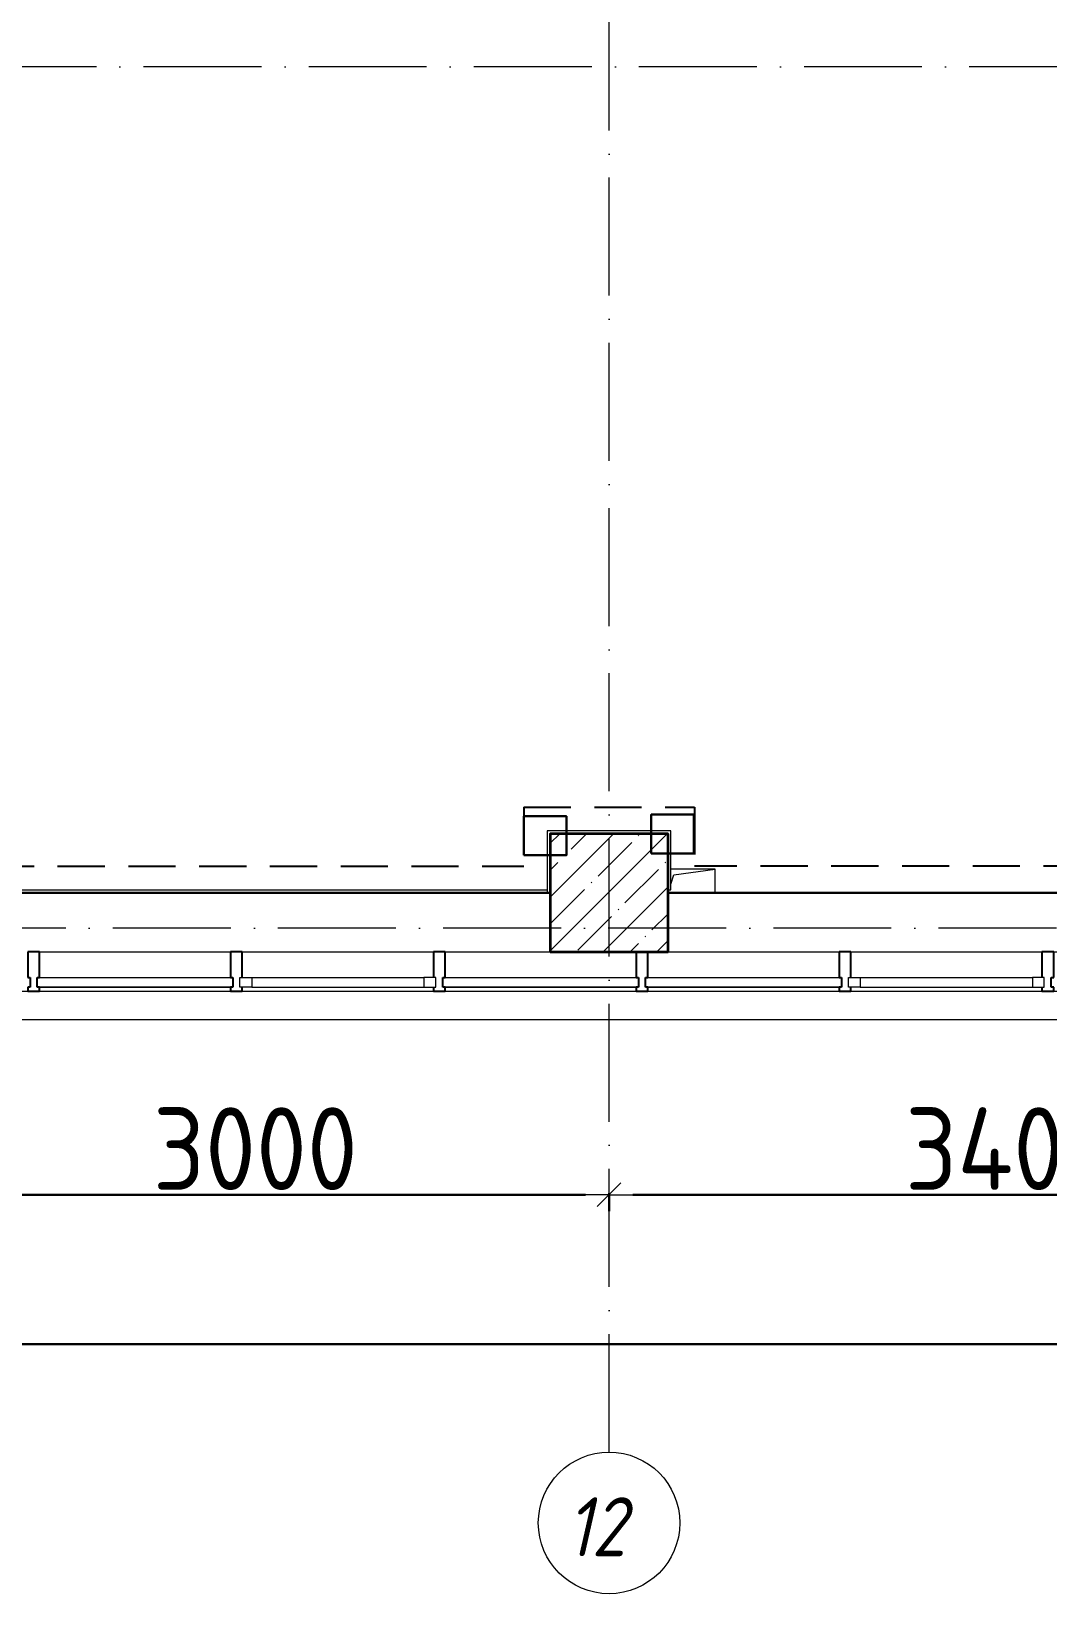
# Model space of a CAD drawing. Header units: millimetres. Extents: x -213536 to 1564669, y -45299 to 942238.
# Drawn here: x 450642 to 454952, y 422415 to 429036 of the extents above; entities that cross this region are included whole.
import ezdxf

# ---------------------------------------------------------------- set-up
doc = ezdxf.new("R2010")
doc.units = ezdxf.units.MM
for name, pattern in [('50_200_ШТРИХ_1Т_ш5_п1_п1_', [700, 500, -100, 0, -100]), ('Штрих короткий', [300, 150, -150]), ('Штриховая _2 мм - 1 мм_', [300, 200, -100])]:
    doc.linetypes.add(name, pattern=pattern)
for name, color, linetype, lineweight in [('0-1', 7, 'Continuous', 5), ('0-2', 7, 'Continuous', 9), ('3) ЖБ 4м', 3, 'Continuous', 30), ('3.1) ЖБ окна 1.2 м', 102, 'Continuous', 30), ('4) Метл уголки', 6, 'Continuous', 30), ('Импосты витража', 7, 'Continuous', 9), ('Импосты витража-1', 7, 'Continuous', 25), ('Каркас_Импост', 7, 'Continuous', 13), ('Несущие колонны', 7, 'Continuous', 9), ('Несущие колонны-1', 7, 'Continuous', 35), ('Обобщенные модели', 7, 'Continuous', 9), ('Окна', 7, 'Continuous', 9), ('Оси', 7, 'Continuous', 9), ('Оси-1', 7, 'Continuous', 20), ('Оси-2', 7, '50_200_ШТРИХ_1Т_ш5_п1_п1_', 9), ('Остекление-1', 7, 'Continuous', 9), ('Перемычка-1', 7, 'Штрих короткий', 9), ('Размеры', 7, 'Continuous', 15), ('Стены', 7, 'Continuous', 9), ('Стены-1', 7, 'Continuous', 13)]:
    doc.layers.add(name, color=color, linetype=linetype, lineweight=lineweight)
doc.layers.add('Каркас_Импост-2', color=7, linetype='Continuous', lineweight=9, true_color=0xaaaaaa)
doc.layers.add('СТ-1_1', color=7, linetype='Штриховая _2 мм - 1 мм_', lineweight=90, true_color=0x888888)
doc.layers.get('0-2').off()
doc.styles.add('ISOCPEUR_I_1', font='isocpeui.ttf', dxfattribs={"width": 0.85, "height": 2.5})
doc.styles.add('СПДС', font='isocpeur.ttf', dxfattribs={"width": 0.9})
doc.dimstyles.new('Размера А3', dxfattribs={"dimtxt": 200, "dimasz": 100, "dimexe": 70, "dimexo": 100, "dimgap": 20, "dimtad": 1, "dimdec": 0, "dimrnd": 10, "dimzin": 0, "dimdsep": 46, "dimtxsty": 'СПДС', "dimblk": 'ARROWHEAD_6', "dimcen": 1, "dimclrd": 256, "dimclre": 256, "dimclrt": 256, "dimazin": 0, "dimtfac": 1, "dimtdec": 0, "dimtmove": 2, "dimatfit": 3, "dimfxl": 1, "dimtolj": 1, "dimtzin": 0, "dimarcsym": 0})

# ---------------------------------------------------------------- blocks, each defined once
blk = doc.blocks.new('Ось сетки - Круг_Ø6_00__ISO-2_5_0_9K_-16731441-АИ2_03_План отделки стен 3-го этажа _Часть 2_')
at = {"layer": 'Оси-1'}
blk.add_circle((0, 0), 3, dxfattribs=at)
blk = doc.blocks.new('ARROWHEAD_6')
at = {"color": 0, "linetype": 'Continuous'}
for p, q in [((0, 0), (-1, 0)), ((-0.5, -0.5), (0.5, 0.5))]:
    blk.add_line(p, q, dxfattribs=at)
blk = doc.blocks.new('*D4718')
at = {"layer": 'Defpoints', "color": 0, "transparency": 16777216}
for p in [(450092.1, 424211.7), (453092.1, 424211.7), (453092.1, 424105.6)]:
    blk.add_point(p, dxfattribs=at)
at = {"layer": 'Размеры', "lineweight": -2, "transparency": 16777216}
for p, q in [((450092.1, 424111.7), (450092.1, 424035.6)), ((450192.1, 424105.6), (452992.1, 424105.6)), ((453092.1, 424111.7), (453092.1, 424035.6))]:
    blk.add_line(p, q, dxfattribs=at)
at = {"layer": 'Размеры', "lineweight": -2, "transparency": 16777216, "xscale": 100, "yscale": 100, "zscale": 100, "rotation": 180}
blk.add_blockref('ARROWHEAD_6', (450092.1, 424105.6), dxfattribs=at)
at = {"layer": 'Размеры', "lineweight": -2, "transparency": 16777216, "xscale": 100, "yscale": 100, "zscale": 100}
blk.add_blockref('ARROWHEAD_6', (453092.1, 424105.6), dxfattribs=at)
at = {"layer": 'Размеры', "transparency": 16777216, "insert": (451592.1, 424300.6), "char_height": 350, "width": 2.488, "attachment_point": 5, "style": 'СПДС'}
blk.add_mtext('\\A1;3000', dxfattribs=at)
blk = doc.blocks.new('*D4719')
at = {"layer": 'Defpoints', "color": 0, "transparency": 16777216}
for p in [(453092.1, 424211.7), (456492.1, 424211.7), (456492.1, 424105.6)]:
    blk.add_point(p, dxfattribs=at)
at = {"layer": 'Размеры', "lineweight": -2, "transparency": 16777216}
for p, q in [((453092.1, 424111.7), (453092.1, 424035.6)), ((453192.1, 424105.6), (456392.1, 424105.6)), ((456492.1, 424111.7), (456492.1, 424035.6))]:
    blk.add_line(p, q, dxfattribs=at)
at = {"layer": 'Размеры', "lineweight": -2, "transparency": 16777216, "xscale": 100, "yscale": 100, "zscale": 100, "rotation": 180}
blk.add_blockref('ARROWHEAD_6', (453092.1, 424105.6), dxfattribs=at)
at = {"layer": 'Размеры', "lineweight": -2, "transparency": 16777216, "xscale": 100, "yscale": 100, "zscale": 100}
blk.add_blockref('ARROWHEAD_6', (456492.1, 424105.6), dxfattribs=at)
at = {"layer": 'Размеры', "transparency": 16777216, "insert": (454792.1, 424300.6), "char_height": 350, "width": 2.564, "attachment_point": 5, "style": 'СПДС'}
blk.add_mtext('\\A1;3400', dxfattribs=at)
blk = doc.blocks.new('*D4743')
at = {"layer": 'Defpoints', "color": 0, "transparency": 16777216}
for p in [(430692.1, 423578.1), (534192.1, 423578.1), (534192.1, 423472.1)]:
    blk.add_point(p, dxfattribs=at)
at = {"layer": 'Размеры', "lineweight": -2, "transparency": 16777216}
for p, q in [((430692.1, 423478.1), (430692.1, 423402.1)), ((534192.1, 423478.1), (534192.1, 423402.1)), ((430792.1, 423472.1), (534092.1, 423472.1))]:
    blk.add_line(p, q, dxfattribs=at)
at = {"layer": 'Размеры', "lineweight": -2, "transparency": 16777216, "xscale": 100, "yscale": 100, "zscale": 100, "rotation": 180}
blk.add_blockref('ARROWHEAD_6', (430692.1, 423472.1), dxfattribs=at)
at = {"layer": 'Размеры', "lineweight": -2, "transparency": 16777216, "xscale": 100, "yscale": 100, "zscale": 100}
blk.add_blockref('ARROWHEAD_6', (534192.1, 423472.1), dxfattribs=at)
at = {"layer": 'Размеры', "transparency": 16777216, "insert": (482442.1, 423667.1), "char_height": 350, "width": 3.544, "attachment_point": 5, "style": 'СПДС'}
blk.add_mtext('\\A1;103500', dxfattribs=at)
blk = doc.blocks.new('BSC_Колонна _Прямоугольная - 500х500-V70-АИ2_03_План отделки стен 3-го этажа _Часть 2_')
at = {"layer": 'Несущие колонны'}
h = blk.add_hatch(dxfattribs=at)
h.set_pattern_fill('FP_78', color=256, style=0, pattern_type=2)
h.set_pattern_definition([(45, (-22400, -150), (-114.0493, 114.0493), []), (45, (-22285.95, -150), (-114.0493, 114.0493), [201.613, -40.323, 3.353, -36.97])])
h.paths.add_polyline_path([(-250, -250), (250, -250), (250, 250), (-250, 250)], flags=0)
at = {"layer": 'Несущие колонны-1'}
for p, q in [((250, 250), (-250, 250)), ((-250, 250), (-250, -250)), ((250, -250), (250, 250)), ((-250, -250), (250, -250))]:
    blk.add_line(p, q, dxfattribs=at)
blk = doc.blocks.new('PNS_Панель прямоугольная1 - Нр_Стекло - 40мм-25374207-АИ2_03_План отделки стен 3-го этажа _Часть 2_')
at = {"layer": 'Остекление-1'}
for p, q in [((-405, 40), (405, 40)), ((-415, 0), (415, 0)), ((405, 0), (-405, 0))]:
    blk.add_line(p, q, dxfattribs=at)
blk = doc.blocks.new('PNS_Панель прямоугольная2 - Нр_Стекло - 40мм-26243285-АИ2_03_План отделки стен 3-го этажа _Часть 2_')
at = {"layer": 'Каркас_Импост'}
for p, q in [((-415, 0), (-415, 40)), ((-415, 40), (-365, 40)), ((-365, 40), (-365, 0)), ((415, 40), (365, 40)), ((365, 40), (365, 0)), ((415, 0), (415, 40)), ((-365, 0), (-415, 0)), ((365, 0), (415, 0))]:
    blk.add_line(p, q, dxfattribs=at)
at = {"layer": 'Каркас_Импост-2'}
for p, q in [((-365, 40), (365, 40)), ((-365, 0), (365, 0))]:
    blk.add_line(p, q, dxfattribs=at)
blk = doc.blocks.new('Прямоугольный импост - Импост структурный с накладкой - 150мм-25669421-АИ2_03_План отделки стен 3-го этажа _Часть 2_')
at = {"layer": 'Импосты витража'}
for p, q in [((18265, -100), (19075, -100)), ((18265, -267), (19075, -267))]:
    blk.add_line(p, q, dxfattribs=at)
blk = doc.blocks.new('Прямоугольный импост - Импост структурный с накладкой - 150мм-V163-АИ2_03_План отделки стен 3-го этажа _Часть 2_')
at = {"layer": 'Импосты витража'}
for p, q in [((21705, -100), (22150, -100)), ((21705, -267), (22515, -267))]:
    blk.add_line(p, q, dxfattribs=at)
blk = doc.blocks.new('Прямоугольный импост - Импост структурный с накладкой - 150мм-V164-АИ2_03_План отделки стен 3-го этажа _Часть 2_')
at = {"layer": 'Импосты витража'}
for p, q in [((22650, -100), (23375, -100)), ((22565, -267), (23375, -267))]:
    blk.add_line(p, q, dxfattribs=at)
blk = doc.blocks.new('Прямоугольный импост - Импост структурный с накладкой - 150мм-25647644-АИ2_03_План отделки стен 3-го этажа _Часть 2_')
at = {"layer": 'Импосты витража-1'}
for p, q in [((-25, 0), (-25, 17)), ((-25, 17), (25, 17)), ((-15, 0), (-25, 0)), ((-15, -40), (-15, 0)), ((25, 0), (15, 0)), ((15, 0), (15, -40)), ((25, 17), (25, 0)), ((-25, -150), (-25, -40)), ((-25, -40), (-15, -40)), ((15, -40), (25, -40)), ((25, -40), (25, -150)), ((25, -150), (-25, -150))]:
    blk.add_line(p, q, dxfattribs=at)
blk = doc.blocks.new('Прямоугольный импост - Импост структурный с накладкой - 150мм-25647633-АИ2_03_План отделки стен 3-го этажа _Часть 2_')
at = {"layer": 'Импосты витража-1'}
for p, q in [((-25, 0), (-25, 17)), ((-25, 17), (25, 17)), ((-15, 0), (-25, 0)), ((-15, -40), (-15, 0)), ((25, 17), (25, 0)), ((-25, -150), (-25, -40)), ((-25, -40), (-15, -40)), ((25, -40), (25, -150)), ((25, -150), (-25, -150))]:
    blk.add_line(p, q, dxfattribs=at)
blk = doc.blocks.new('Прямоугольный импост - Импост структурный с накладкой - 150мм-V161-АИ2_03_План отделки стен 3-го этажа _Часть 2_')
at = {"layer": 'Импосты витража-1'}
for p, q in [((-25, 0), (-25, 17)), ((-25, 17), (25, 17)), ((25, 0), (15, 0)), ((15, 0), (15, -40)), ((25, 17), (25, 0)), ((-25, -150), (-25, -40)), ((15, -40), (25, -40)), ((25, -40), (25, -150)), ((25, -150), (-25, -150))]:
    blk.add_line(p, q, dxfattribs=at)
blk = doc.blocks.new('Прямоугольный импост - Импост структурный с накладкой - 150мм-V165-АИ2_03_План отделки стен 3-го этажа _Часть 2_')
at = {"layer": 'Импосты витража-1'}
for p, q in [((-25, 0), (-25, 17)), ((-25, 17), (25, 17)), ((-15, 0), (-25, 0)), ((-15, -40), (-15, 0)), ((25, 0), (15, 0)), ((15, 0), (15, -40)), ((25, 17), (25, 0)), ((-25, -150), (-25, -40)), ((-25, -40), (-15, -40)), ((15, -40), (25, -40)), ((25, -40), (25, -150))]:
    blk.add_line(p, q, dxfattribs=at)
blk = doc.blocks.new('Проем_Дверь_Прямоугольный - 2500х2700h_витражные проемы-26174336-АИ2_03_План отделки стен 3-го этажа _Часть 2_')
at = {"layer": 'Перемычка-1'}
for p, q in [((1250, 125), (-1250, 125)), ((1250, -125), (-1250, -125))]:
    blk.add_line(p, q, dxfattribs=at)
blk = doc.blocks.new('AR_Отверстие прямоугольное _в плите_ - AR_Отверстие прямоугольное _в плите_-V218-АИ2_03_План отделки стен 3-го этажа _Часть 2_')
at = {"layer": 'Обобщенные модели'}
for p, q in [((100, 50), (-88, 50)), ((-88, -14), (-75, 25)), ((-75, 25), (100, 50)), ((100, -50), (100, 50)), ((-100, -50), (-96, -38))]:
    blk.add_line(p, q, dxfattribs=at)
blk = doc.blocks.new('Отлив_СКБ - Отлив витража_120_НВФ-31885342-АИ2_03_План отделки стен 3-го этажа _Часть 2_')
at = {"layer": 'Окна'}
for p, q in [((7750, -2), (50, -2)), ((0, -120), (0, -113)), ((0, -120), (7800, -120)), ((7800, -113), (7800, -120))]:
    blk.add_line(p, q, dxfattribs=at)
blk = doc.blocks.new('0125-Р-ОО-Ш2-АР-о_23_10_2024_rvt-1-АИ2_03_План отделки стен 3-го этажа _Часть 2_')
at = {"layer": 'Стены'}
blk.add_line((22650, 150), (25150, 150), dxfattribs=at)
at = {"layer": '0-2'}
for name, p in [('BSC_Колонна _Прямоугольная - 500х500-V70-АИ2_03_План отделки стен 3-го этажа _Часть 2_', (22400, 150)), ('AR_Отверстие прямоугольное _в плите_ - AR_Отверстие прямоугольное _в плите_-V218-АИ2_03_План отделки стен 3-го этажа _Часть 2_', (22750, 200)), ('Прямоугольный импост - Импост структурный с накладкой - 150мм-25669421-АИ2_03_План отделки стен 3-го этажа _Часть 2_', (1720, 0)), ('Прямоугольный импост - Импост структурный с накладкой - 150мм-25669421-АИ2_03_План отделки стен 3-го этажа _Часть 2_', (2580, 0)), ('Прямоугольный импост - Импост структурный с накладкой - 150мм-V163-АИ2_03_План отделки стен 3-го этажа _Часть 2_', (0, 0)), ('Прямоугольный импост - Импост структурный с накладкой - 150мм-V164-АИ2_03_План отделки стен 3-го этажа _Часть 2_', (0, 0)), ('Прямоугольный импост - Импост структурный с накладкой - 150мм-25669421-АИ2_03_План отделки стен 3-го этажа _Часть 2_', (5160, 0)), ('PNS_Панель прямоугольная1 - Нр_Стекло - 40мм-25374207-АИ2_03_План отделки стен 3-го этажа _Часть 2_', (20390, -250)), ('PNS_Панель прямоугольная2 - Нр_Стекло - 40мм-26243285-АИ2_03_План отделки стен 3-го этажа _Часть 2_', (21250, -250)), ('PNS_Панель прямоугольная1 - Нр_Стекло - 40мм-25374207-АИ2_03_План отделки стен 3-го этажа _Часть 2_', (22110, -250)), ('PNS_Панель прямоугольная1 - Нр_Стекло - 40мм-25374207-АИ2_03_План отделки стен 3-го этажа _Часть 2_', (22970, -250)), ('PNS_Панель прямоугольная2 - Нр_Стекло - 40мм-26243285-АИ2_03_План отделки стен 3-го этажа _Часть 2_', (23830, -250)), ('Отлив_СКБ - Отлив витража_120_НВФ-31885342-АИ2_03_План отделки стен 3-го этажа _Часть 2_', (17350, -267))]:
    blk.add_blockref(name, p, dxfattribs=at)
at = {"layer": '0-2', "rotation": 180}
blk.add_blockref('Проем_Дверь_Прямоугольный - 2500х2700h_витражные проемы-26174336-АИ2_03_План отделки стен 3-го этажа _Часть 2_', (23900, 25), dxfattribs=at)
at = {"layer": '0-2', "extrusion": (0, 0, -1), "rotation": 180}
for name, p in [('Прямоугольный импост - Импост структурный с накладкой - 150мм-25647644-АИ2_03_План отделки стен 3-го этажа _Часть 2_', (-19960, -250)), ('Прямоугольный импост - Импост структурный с накладкой - 150мм-25647633-АИ2_03_План отделки стен 3-го этажа _Часть 2_', (-20820, -250)), ('Прямоугольный импост - Импост структурный с накладкой - 150мм-V161-АИ2_03_План отделки стен 3-го этажа _Часть 2_', (-21680, -250)), ('Прямоугольный импост - Импост структурный с накладкой - 150мм-V165-АИ2_03_План отделки стен 3-го этажа _Часть 2_', (-22540, -250)), ('Прямоугольный импост - Импост структурный с накладкой - 150мм-25647633-АИ2_03_План отделки стен 3-го этажа _Часть 2_', (-23400, -250)), ('Прямоугольный импост - Импост структурный с накладкой - 150мм-V161-АИ2_03_План отделки стен 3-го этажа _Часть 2_', (-24260, -250))]:
    blk.add_blockref(name, p, dxfattribs=at)
blk = doc.blocks.new('3этНиз')
at = {"layer": 'СТ-1_1', "lineweight": 25}
for p, q in [((452730.1, 425747.4), (453454.1, 425747.4)), ((452730.1, 425747.4), (452730.1, 425497.4)), ((453454.1, 425747.4), (453454.1, 425497.4)), ((450454.1, 425497.4), (452730.1, 425497.4)), ((456034.1, 425497.4), (453454.1, 425497.4))]:
    blk.add_line(p, q, dxfattribs=at)
at = {"layer": 'Стены'}
for p, q in [((450342.1, 425397.4), (452830.1, 425397.4)), ((452830.1, 425385.4), (450342.1, 425385.4))]:
    blk.add_line(p, q, dxfattribs=at)
at = {"layer": 'Стены-1'}
for p, q in [((453354.1, 425647.4), (452830.1, 425647.4)), ((452830.1, 425647.4), (452830.1, 425385.4)), ((453354.1, 425397.4), (453354.1, 425647.4)), ((453342.1, 425397.4), (453354.1, 425397.4)), ((452830.1, 425385.4), (452842.1, 425385.4))]:
    blk.add_line(p, q, dxfattribs=at)
at = {"layer": '0-1'}
blk.add_blockref('0125-Р-ОО-Ш2-АР-о_23_10_2024_rvt-1-АИ2_03_План отделки стен 3-го этажа _Часть 2_', (430692.1, 425235.4), dxfattribs=at)
blk = doc.blocks.new('Ось 3 этаж')
at = {"layer": 'Оси-2'}
for p, q in [((453092.1, 423014.8), (453092.1, 477896.8)), ((535630.4, 428885.4), (428373.3, 428885.4)), ((536900.4, 425235.4), (428373.3, 425235.4))]:
    blk.add_line(p, q, dxfattribs=at)
at = {"layer": 'Оси-1', "xscale": 99.99999999999993, "yscale": 99.99999999999993, "zscale": 99.99999999999993}
blk.add_blockref('Ось сетки - Круг_Ø6_00__ISO-2_5_0_9K_-16731441-АИ2_03_План отделки стен 3-го этажа _Часть 2_', (453092.1, 422714.8), dxfattribs=at)
at = {"layer": 'Оси', "insert": (452911, 422823.5), "char_height": 250, "width": 346.329, "attachment_point": 1, "style": 'ISOCPEUR_I_1'}
blk.add_mtext('12', dxfattribs=at)
at = {"layer": 'Размеры'}
for base, p1, p2, picture, middle in [((453092.1, 424105.6), (450092.1, 424211.7), (453092.1, 424211.7), '*D4718', (451592.1, 424300.6)), ((456492.1, 424105.6), (453092.1, 424211.7), (456492.1, 424211.7), '*D4719', (454792.1, 424300.6)), ((534192.1, 423472.1), (430692.1, 423578.1), (534192.1, 423578.1), '*D4743', (482442.1, 423667.1))]:
    dim = blk.add_linear_dim(base=base, p1=p1, p2=p2, dimstyle='Размера А3', override={"dimtxt": 350}, dxfattribs=at)
    dim.commit()
    dim.dimension.update_dxf_attribs({"geometry": picture, "text_midpoint": middle})

msp = doc.modelspace()

# ---------------------------------------------------------------- linework, layer by layer
at = {"layer": '3) ЖБ 4м'}
msp.add_lwpolyline([(452842.1, 425385.4), (452842.1, 425635.4), (453342.1, 425635.4), (453342.1, 425385.4)], dxfattribs=at)
at = {"layer": '3.1) ЖБ окна 1.2 м'}
for points in [[(450342.1, 425385.4), (452836.1, 425385.4)], [(453342.1, 425385.4), (458842.1, 425385.4)]]:
    msp.add_lwpolyline(points, dxfattribs=at)
at = {"layer": '4) Метл уголки'}
for points in [[(452730.1, 425544.4), (452911.4, 425544.4), (452911.4, 425709.1), (452730.1, 425709.1)], [(453270.8, 425551.6), (453452.1, 425551.6), (453452.1, 425716.3), (453270.8, 425716.3)]]:
    msp.add_lwpolyline(points, close=True, dxfattribs=at)

# ---------------------------------------------------------------- block references
at = {"color": 5, "lineweight": 30}
msp.add_blockref('Ось 3 этаж', (0, 0), dxfattribs=at)
at = {"layer": '3) ЖБ 4м'}
msp.add_blockref('3этНиз', (0, 0), dxfattribs=at)

doc.saveas('drawing.dxf')
